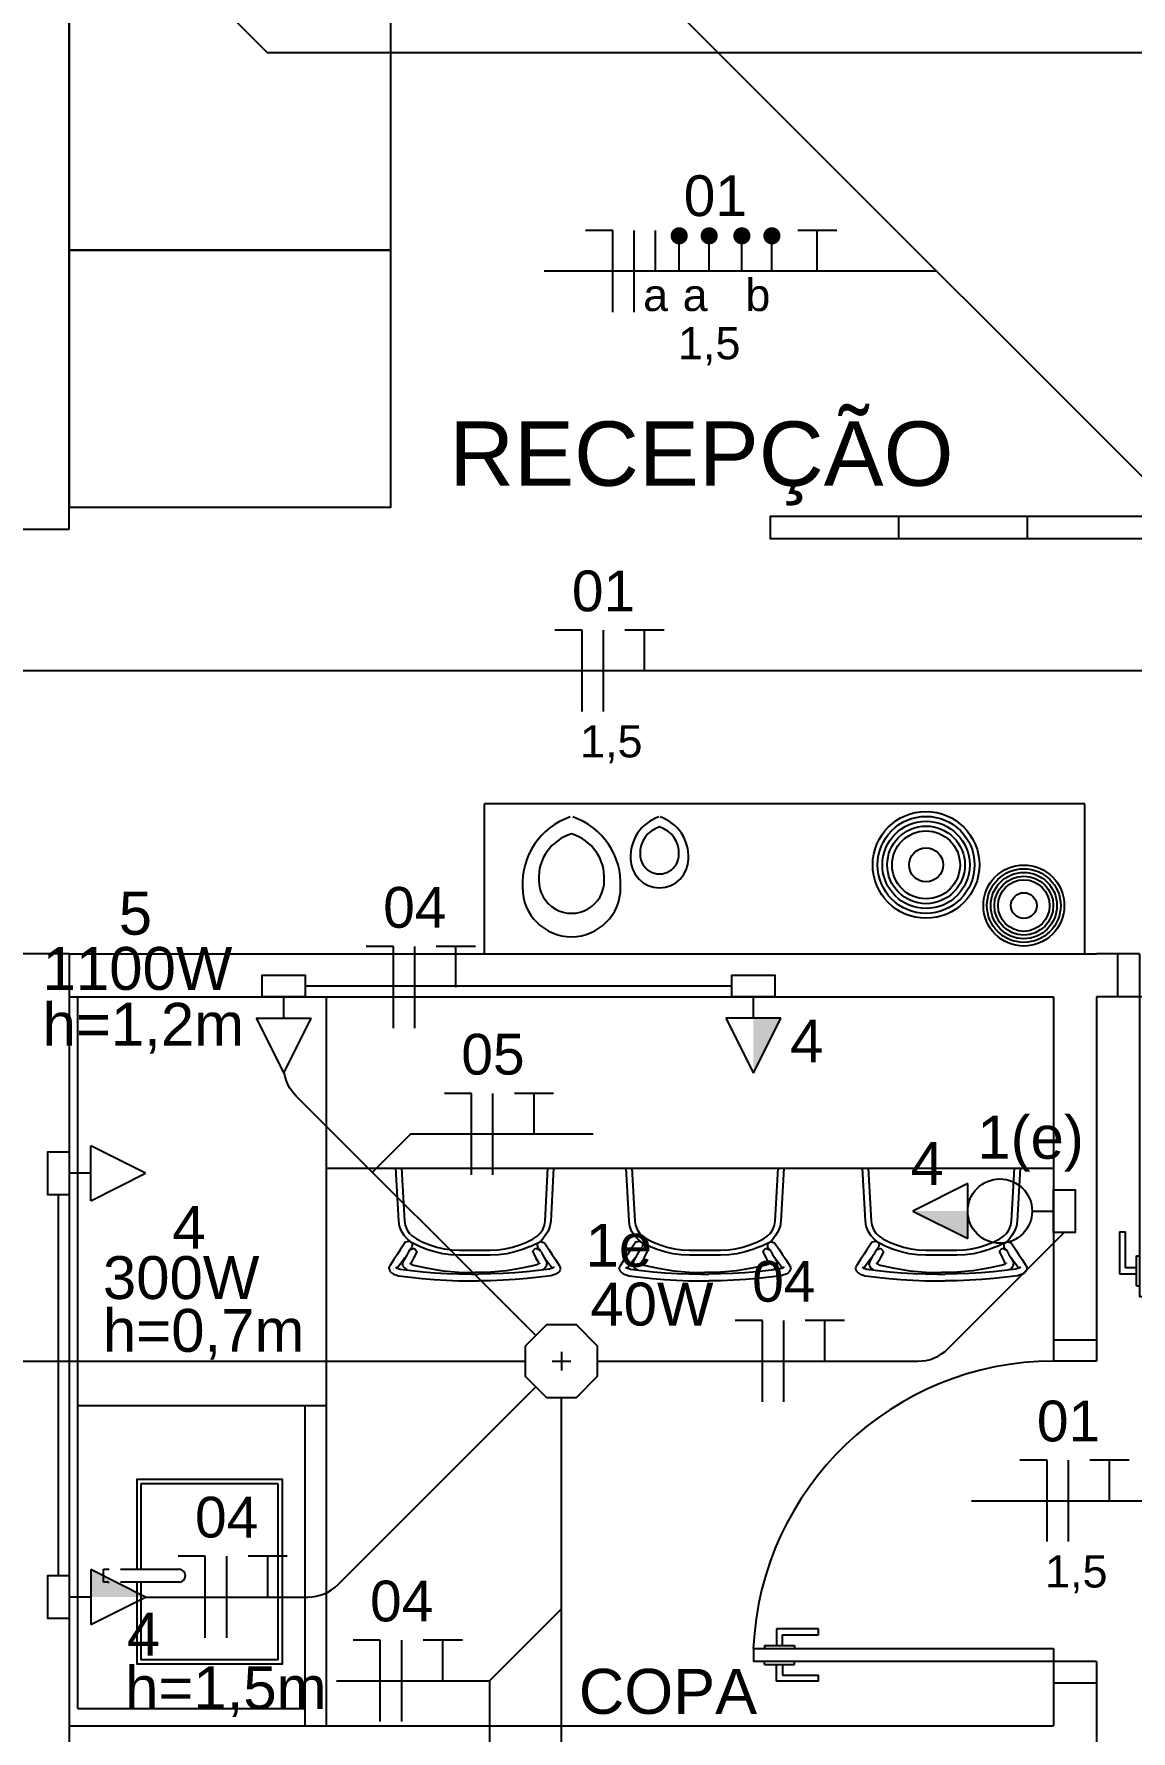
# Model space of a CAD drawing. Header units: millimetres. Extents: x 165 to 269, y 52 to 121.
# Drawn here: x 169.278 to 171.836, y 57.371 to 61.329 of the extents above; entities that cross this region are included whole.
import ezdxf
from ezdxf.enums import TextEntityAlignment as Align

# ---------------------------------------------------------------- set-up
doc = ezdxf.new("R2010")
doc.units = ezdxf.units.MM
for name, color, linetype in [('CONTAGEM', 30, 'Continuous'), ('ELETRODUTO_TETO', 2, 'Continuous'), ('FAM ARQUITETURA', 253, 'Continuous'), ('FAM-ARQUITETURA', 253, 'Continuous'), ('FIACAO', 1, 'Continuous'), ('INDICACAO_CIRCUITO', 2, 'Continuous'), ('INDICACAO_CIRCUITO_FIA', 10, 'Continuous'), ('INDICACAO_INTERRUPTOR_FIA', 10, 'Continuous'), ('INDICACAO_POTENCIA', 2, 'Continuous'), ('INTERRUPTORES', 86, 'Continuous'), ('LINHA DE CHAMADA', 1, 'Continuous'), ('LUMINÁRIAS', 86, 'Continuous'), ('TOMADAS ABNT', 10, 'Continuous')]:
    doc.layers.add(name, color=color, linetype=linetype)
doc.styles.add('ARIAL', font='arial.ttf')
doc.styles.add('FAM-ARIAL', font='arial.ttf')
doc.styles.add('Raag-arial', font='arial.ttf')
doc.styles.get("Standard").update_dxf_attribs({"font": 'arial.ttf'})

# ---------------------------------------------------------------- blocks, each defined once
blk = doc.blocks.new('A$C133811AD')
at = {"layer": 'FAM-ARQUITETURA'}
for p, q in [((0.7313, 1.4007), (0.7013, 1.4007)), ((0.7013, 0.7007), (0.7013, 1.4007)), ((0.7313, 1.4007), (0.7313, 0.7007)), ((0.6553, 1.3467), (0.6943, 1.3467)), ((0.6553, 1.2487), (0.6553, 1.3467)), ((0.6943, 1.3747), (0.6943, 1.3047)), ((0.6943, 1.3747), (0.7013, 1.3747)), ((0.7383, 1.3747), (0.7313, 1.3747)), ((0.7383, 1.3747), (0.7383, 1.3047)), ((0.7773, 1.3467), (0.7383, 1.3467)), ((0.7773, 1.2487), (0.7773, 1.3467)), ((0.6943, 1.3327), (0.6693, 1.3327)), ((0.6693, 1.3327), (0.6693, 1.2627)), ((0.7383, 1.3327), (0.7633, 1.3327)), ((0.7633, 1.3327), (0.7633, 1.2627)), ((0.6943, 1.3047), (0.7013, 1.3047)), ((0.7383, 1.3047), (0.7313, 1.3047)), ((0.6553, 1.2487), (0.6693, 1.2487)), ((0.6693, 1.2627), (0.6693, 1.2627)), ((0.6693, 1.2627), (0.6693, 1.2487)), ((0.7633, 1.2627), (0.7633, 1.2487)), ((0.7633, 1.2627), (0.7633, 1.2627)), ((0.7633, 1.2487), (0.7773, 1.2487)), ((0.7013, 0.7007), (0.6513, 0.7007)), ((0.7013, 0.6007), (0.7013, 0.7007)), ((0.7313, 0.7007), (0.7013, 0.7007)), ((1.4013, 0.6007), (1.4013, 0.7007)), ((1.4513, 0.7007), (1.4013, 0.7007)), ((0.7013, 0.6007), (0.6513, 0.6007)), ((1.4513, 0.6007), (1.4013, 0.6007))]:
    blk.add_line(p, q, dxfattribs=at)
blk.add_arc((0.7007, 0.7007), 0.7007, 0, 87.4911, dxfattribs=at)
blk = doc.blocks.new('FAM ARQUITETURA')
at = {"layer": 'FAM ARQUITETURA'}
for p, q in [((2.15, -3.28), (2.15, -1.99)), ((2, -3.28), (2.15, -3.28)), ((2.15, -4.27), (2, -4.27)), ((2.15, -4.27), (2, -4.27)), ((2.15, -4.27), (2.15, -6.17)), ((2.15, -4.27), (4.545, -4.27)), ((2.15, -4.37), (4.445, -4.37)), ((2.17, -4.37), (2.7286, -4.37)), ((4.445, -4.37), (4.445, -5.17)), ((4.545, -4.37), (4.545, -5.17)), ((4.595, -4.37), (4.545, -4.37)), ((2.9183, -4.8938), (2.9115, -4.77)), ((2.9248, -4.77), (2.9316, -4.8932)), ((3.2593, -4.8932), (3.2661, -4.77)), ((3.2794, -4.77), (3.2726, -4.8938)), ((3.4551, -4.8938), (3.4483, -4.77)), ((3.4615, -4.77), (3.4683, -4.8932)), ((3.7961, -4.8932), (3.8029, -4.77)), ((3.8162, -4.77), (3.8094, -4.8938)), ((4.0062, -4.8938), (3.9994, -4.77)), ((4.0127, -4.77), (4.0195, -4.8932)), ((4.3472, -4.8932), (4.354, -4.77)), ((4.3673, -4.77), (4.3605, -4.8938)), ((2.9202, -4.9054), (2.9183, -4.8938)), ((2.9245, -4.9166), (2.9202, -4.9054)), ((2.9316, -4.8932), (2.9332, -4.9031)), ((2.9332, -4.9031), (2.937, -4.9126)), ((3.2539, -4.9126), (3.2577, -4.9031)), ((3.2577, -4.9031), (3.2593, -4.8932)), ((3.2707, -4.9054), (3.2665, -4.9166)), ((3.2726, -4.8938), (3.2707, -4.9054)), ((3.4569, -4.9054), (3.4551, -4.8938)), ((3.4612, -4.9166), (3.4569, -4.9054)), ((3.4683, -4.8932), (3.47, -4.9031)), ((3.47, -4.9031), (3.4738, -4.9126)), ((3.7907, -4.9126), (3.7944, -4.9031)), ((3.7944, -4.9031), (3.7961, -4.8932)), ((3.8075, -4.9054), (3.8032, -4.9166)), ((3.8094, -4.8938), (3.8075, -4.9054)), ((4.0081, -4.9054), (4.0062, -4.8938)), ((4.0124, -4.9166), (4.0081, -4.9054)), ((4.0195, -4.8932), (4.0211, -4.9031)), ((4.0211, -4.9031), (4.0249, -4.9126)), ((4.3418, -4.9126), (4.3456, -4.9031)), ((4.3456, -4.9031), (4.3472, -4.8932)), ((4.3586, -4.9054), (4.3543, -4.9166)), ((4.3605, -4.8938), (4.3586, -4.9054)), ((2.9343, -4.9418), (2.9217, -4.9603)), ((2.931, -4.9269), (2.9245, -4.9166)), ((2.9396, -4.9359), (2.931, -4.9269)), ((2.9343, -4.9418), (2.9436, -4.9401)), ((2.937, -4.9126), (2.9428, -4.9212)), ((2.9497, -4.9438), (2.9396, -4.9359)), ((2.9428, -4.9212), (2.9504, -4.9287)), ((2.9436, -4.9401), (2.9505, -4.9461)), ((2.9505, -4.9461), (2.9487, -4.9544)), ((2.9664, -4.9522), (2.9497, -4.9438)), ((2.9504, -4.9287), (2.9593, -4.935)), ((2.9593, -4.935), (2.9746, -4.9426)), ((2.9746, -4.9426), (2.9906, -4.949)), ((3.2003, -4.949), (3.2163, -4.9426)), ((3.2163, -4.9426), (3.2317, -4.935)), ((3.2245, -4.9522), (3.2505, -4.9399)), ((3.2317, -4.935), (3.2406, -4.9287)), ((3.2406, -4.9287), (3.2481, -4.9212)), ((3.2416, -4.9464), (3.249, -4.9412)), ((3.2423, -4.9547), (3.2416, -4.9464)), ((3.2481, -4.9212), (3.2539, -4.9126)), ((3.249, -4.9412), (3.258, -4.9438)), ((3.2599, -4.9269), (3.2505, -4.9399)), ((3.258, -4.9438), (3.2693, -4.9603)), ((3.2665, -4.9166), (3.2599, -4.9269)), ((3.471, -4.9418), (3.4584, -4.9603)), ((3.4678, -4.9269), (3.4612, -4.9166)), ((3.4763, -4.9359), (3.4678, -4.9269)), ((3.471, -4.9418), (3.4804, -4.9401)), ((3.4738, -4.9126), (3.4796, -4.9212)), ((3.4865, -4.9438), (3.4763, -4.9359)), ((3.4796, -4.9212), (3.4871, -4.9287)), ((3.4804, -4.9401), (3.4872, -4.9461)), ((3.4872, -4.9461), (3.4854, -4.9544)), ((3.5032, -4.9522), (3.4865, -4.9438)), ((3.4871, -4.9287), (3.496, -4.935)), ((3.496, -4.935), (3.5113, -4.9426)), ((3.5113, -4.9426), (3.5274, -4.949)), ((3.7371, -4.949), (3.7531, -4.9426)), ((3.7531, -4.9426), (3.7684, -4.935)), ((3.7613, -4.9522), (3.7872, -4.9399)), ((3.7684, -4.935), (3.7773, -4.9287)), ((3.7773, -4.9287), (3.7849, -4.9212)), ((3.7784, -4.9464), (3.7858, -4.9412)), ((3.7791, -4.9547), (3.7784, -4.9464)), ((3.7849, -4.9212), (3.7907, -4.9126)), ((3.7858, -4.9412), (3.7947, -4.9438)), ((3.7967, -4.9269), (3.7872, -4.9399)), ((3.7947, -4.9438), (3.806, -4.9603)), ((3.8032, -4.9166), (3.7967, -4.9269)), ((4.0221, -4.9418), (4.0095, -4.9603)), ((4.0189, -4.9269), (4.0124, -4.9166)), ((4.0274, -4.9359), (4.0189, -4.9269)), ((4.0221, -4.9418), (4.0315, -4.9401)), ((4.0249, -4.9126), (4.0307, -4.9212)), ((4.0376, -4.9438), (4.0274, -4.9359)), ((4.0307, -4.9212), (4.0382, -4.9287)), ((4.0315, -4.9401), (4.0383, -4.9461)), ((4.0383, -4.9461), (4.0366, -4.9544)), ((4.0543, -4.9522), (4.0376, -4.9438)), ((4.0382, -4.9287), (4.0471, -4.935)), ((4.0471, -4.935), (4.0625, -4.9426)), ((4.0625, -4.9426), (4.0785, -4.949)), ((4.2882, -4.949), (4.3042, -4.9426)), ((4.3042, -4.9426), (4.3196, -4.935)), ((4.3124, -4.9522), (4.3383, -4.9399)), ((4.3196, -4.935), (4.3284, -4.9287)), ((4.3284, -4.9287), (4.336, -4.9212)), ((4.3295, -4.9464), (4.3369, -4.9412)), ((4.3302, -4.9547), (4.3295, -4.9464)), ((4.336, -4.9212), (4.3418, -4.9126)), ((4.3369, -4.9412), (4.3459, -4.9438)), ((4.3478, -4.9269), (4.3383, -4.9399)), ((4.3459, -4.9438), (4.3572, -4.9603)), ((4.3543, -4.9166), (4.3478, -4.9269)), ((2.9071, -4.9831), (2.8978, -4.9974)), ((2.9154, -4.9703), (2.9071, -4.9831)), ((2.9217, -4.9603), (2.9154, -4.9703)), ((2.932, -4.9799), (2.9227, -4.992)), ((2.9336, -4.9785), (2.9281, -4.9883)), ((2.9348, -4.9764), (2.932, -4.9799)), ((2.9378, -4.9711), (2.9336, -4.9785)), ((2.9411, -4.9649), (2.9378, -4.9711)), ((2.9415, -4.9642), (2.9411, -4.9649)), ((2.9415, -4.9642), (2.944, -4.9601)), ((2.944, -4.9601), (2.954, -4.9561)), ((2.9448, -4.959), (2.9487, -4.9544)), ((2.9494, -4.9856), (2.9454, -4.9926)), ((2.9537, -4.9779), (2.9494, -4.9856)), ((2.9572, -4.9715), (2.9537, -4.9779)), ((2.954, -4.9561), (2.9605, -4.9638)), ((2.9605, -4.9638), (2.9572, -4.9715)), ((2.9839, -4.9595), (2.9664, -4.9522)), ((3.0021, -4.9653), (2.9839, -4.9595)), ((2.9906, -4.949), (3.0073, -4.9541)), ((3.0208, -4.9695), (3.0021, -4.9653)), ((3.0073, -4.9541), (3.0243, -4.9578)), ((3.04, -4.972), (3.0208, -4.9695)), ((3.0243, -4.9578), (3.0417, -4.9601)), ((3.0593, -4.9729), (3.04, -4.972)), ((3.0417, -4.9601), (3.0593, -4.9611)), ((3.0593, -4.9611), (3.1317, -4.9611)), ((3.1317, -4.9729), (3.0593, -4.9729)), ((3.1317, -4.9611), (3.1492, -4.9601)), ((3.151, -4.972), (3.1317, -4.9729)), ((3.1492, -4.9601), (3.1666, -4.9578)), ((3.1701, -4.9695), (3.151, -4.972)), ((3.1666, -4.9578), (3.1837, -4.9541)), ((3.1888, -4.9653), (3.1701, -4.9695)), ((3.1837, -4.9541), (3.2003, -4.949)), ((3.207, -4.9595), (3.1888, -4.9653)), ((3.2245, -4.9522), (3.207, -4.9595)), ((3.2304, -4.9638), (3.237, -4.9561)), ((3.2304, -4.9638), (3.2338, -4.9715)), ((3.2338, -4.9715), (3.2372, -4.9779)), ((3.237, -4.9561), (3.2469, -4.9601)), ((3.2372, -4.9779), (3.2415, -4.9856)), ((3.2415, -4.9856), (3.2456, -4.9926)), ((3.2461, -4.959), (3.2423, -4.9547)), ((3.2494, -4.9642), (3.2469, -4.9601)), ((3.2494, -4.9642), (3.2499, -4.9649)), ((3.2499, -4.9649), (3.2532, -4.9711)), ((3.2532, -4.9711), (3.2573, -4.9785)), ((3.2562, -4.9764), (3.259, -4.9799)), ((3.2573, -4.9785), (3.2628, -4.9883)), ((3.259, -4.9799), (3.2682, -4.992)), ((3.2693, -4.9603), (3.2755, -4.9703)), ((3.2755, -4.9703), (3.2838, -4.9831)), ((3.2838, -4.9831), (3.2931, -4.9974)), ((3.4439, -4.9831), (3.4346, -4.9974)), ((3.4521, -4.9703), (3.4439, -4.9831)), ((3.4584, -4.9603), (3.4521, -4.9703)), ((3.4687, -4.9799), (3.4594, -4.992)), ((3.4704, -4.9785), (3.4649, -4.9883)), ((3.4715, -4.9764), (3.4687, -4.9799)), ((3.4745, -4.9711), (3.4704, -4.9785)), ((3.4778, -4.9649), (3.4745, -4.9711)), ((3.4783, -4.9642), (3.4778, -4.9649)), ((3.4783, -4.9642), (3.4808, -4.9601)), ((3.4808, -4.9601), (3.4907, -4.9561)), ((3.4816, -4.959), (3.4854, -4.9544)), ((3.4862, -4.9856), (3.4821, -4.9926)), ((3.4904, -4.9779), (3.4862, -4.9856)), ((3.4939, -4.9715), (3.4904, -4.9779)), ((3.4907, -4.9561), (3.4973, -4.9638)), ((3.4973, -4.9638), (3.4939, -4.9715)), ((3.5206, -4.9595), (3.5032, -4.9522)), ((3.5388, -4.9653), (3.5206, -4.9595)), ((3.5274, -4.949), (3.544, -4.9541)), ((3.5576, -4.9695), (3.5388, -4.9653)), ((3.544, -4.9541), (3.5611, -4.9578)), ((3.5767, -4.972), (3.5576, -4.9695)), ((3.5611, -4.9578), (3.5785, -4.9601)), ((3.596, -4.9729), (3.5767, -4.972)), ((3.5785, -4.9601), (3.596, -4.9611)), ((3.596, -4.9611), (3.6684, -4.9611)), ((3.6684, -4.9729), (3.596, -4.9729)), ((3.6684, -4.9611), (3.686, -4.9601)), ((3.6877, -4.972), (3.6684, -4.9729)), ((3.686, -4.9601), (3.7034, -4.9578)), ((3.7068, -4.9695), (3.6877, -4.972)), ((3.7034, -4.9578), (3.7204, -4.9541)), ((3.7256, -4.9653), (3.7068, -4.9695)), ((3.7204, -4.9541), (3.7371, -4.949)), ((3.7438, -4.9595), (3.7256, -4.9653)), ((3.7613, -4.9522), (3.7438, -4.9595)), ((3.7672, -4.9638), (3.7737, -4.9561)), ((3.7672, -4.9638), (3.7705, -4.9715)), ((3.7705, -4.9715), (3.774, -4.9779)), ((3.7737, -4.9561), (3.7836, -4.9601)), ((3.774, -4.9779), (3.7782, -4.9856)), ((3.7782, -4.9856), (3.7823, -4.9926)), ((3.7829, -4.959), (3.7791, -4.9547)), ((3.7862, -4.9642), (3.7836, -4.9601)), ((3.7862, -4.9642), (3.7866, -4.9649)), ((3.7866, -4.9649), (3.7899, -4.9711)), ((3.7899, -4.9711), (3.7941, -4.9785)), ((3.7929, -4.9764), (3.7957, -4.9799)), ((3.7941, -4.9785), (3.7996, -4.9883)), ((3.7957, -4.9799), (3.805, -4.992)), ((3.806, -4.9603), (3.8123, -4.9703)), ((3.8123, -4.9703), (3.8205, -4.9831)), ((3.8205, -4.9831), (3.8298, -4.9974)), ((3.995, -4.9831), (3.9857, -4.9974)), ((4.0033, -4.9703), (3.995, -4.9831)), ((4.0095, -4.9603), (4.0033, -4.9703)), ((4.0198, -4.9799), (4.0106, -4.992)), ((4.0215, -4.9785), (4.016, -4.9883)), ((4.0226, -4.9764), (4.0198, -4.9799)), ((4.0256, -4.9711), (4.0215, -4.9785)), ((4.0289, -4.9649), (4.0256, -4.9711)), ((4.0294, -4.9642), (4.0289, -4.9649)), ((4.0294, -4.9642), (4.0319, -4.9601)), ((4.0319, -4.9601), (4.0418, -4.9561)), ((4.0327, -4.959), (4.0366, -4.9544)), ((4.0373, -4.9856), (4.0332, -4.9926)), ((4.0416, -4.9779), (4.0373, -4.9856)), ((4.045, -4.9715), (4.0416, -4.9779)), ((4.0418, -4.9561), (4.0484, -4.9638)), ((4.0484, -4.9638), (4.045, -4.9715)), ((4.0718, -4.9595), (4.0543, -4.9522)), ((4.09, -4.9653), (4.0718, -4.9595)), ((4.0785, -4.949), (4.0951, -4.9541)), ((4.1087, -4.9695), (4.09, -4.9653)), ((4.0951, -4.9541), (4.1122, -4.9578)), ((4.1278, -4.972), (4.1087, -4.9695)), ((4.1122, -4.9578), (4.1296, -4.9601)), ((4.1471, -4.9729), (4.1278, -4.972)), ((4.1296, -4.9601), (4.1471, -4.9611)), ((4.1471, -4.9611), (4.2196, -4.9611)), ((4.2196, -4.9729), (4.1471, -4.9729)), ((4.2196, -4.9611), (4.2371, -4.9601)), ((4.2389, -4.972), (4.2196, -4.9729)), ((4.2371, -4.9601), (4.2545, -4.9578)), ((4.258, -4.9695), (4.2389, -4.972)), ((4.2545, -4.9578), (4.2715, -4.9541)), ((4.2767, -4.9653), (4.258, -4.9695)), ((4.2715, -4.9541), (4.2882, -4.949)), ((4.2949, -4.9595), (4.2767, -4.9653)), ((4.3124, -4.9522), (4.2949, -4.9595)), ((4.3183, -4.9638), (4.3248, -4.9561)), ((4.3183, -4.9638), (4.3217, -4.9715)), ((4.3217, -4.9715), (4.3251, -4.9779)), ((4.3248, -4.9561), (4.3348, -4.9601)), ((4.3251, -4.9779), (4.3294, -4.9856)), ((4.3294, -4.9856), (4.3334, -4.9926)), ((4.334, -4.959), (4.3302, -4.9547)), ((4.3373, -4.9642), (4.3348, -4.9601)), ((4.3373, -4.9642), (4.3377, -4.9649)), ((4.3377, -4.9649), (4.3411, -4.9711)), ((4.3411, -4.9711), (4.3452, -4.9785)), ((4.344, -4.9764), (4.3468, -4.9799)), ((4.3452, -4.9785), (4.3507, -4.9883)), ((4.3468, -4.9799), (4.3561, -4.992)), ((4.3572, -4.9603), (4.3634, -4.9703)), ((4.3634, -4.9703), (4.3717, -4.9831)), ((4.3717, -4.9831), (4.381, -4.9974)), ((2.8955, -5.0038), (2.8961, -5.001)), ((2.8955, -5.0038), (2.8963, -5.0068)), ((2.8969, -4.9985), (2.8961, -5.001)), ((2.8963, -5.0068), (2.8973, -5.0098)), ((2.8969, -4.9985), (2.8978, -4.9974)), ((2.8973, -5.0098), (2.9013, -5.0139)), ((2.9013, -5.0139), (2.9061, -5.0168)), ((2.9061, -5.0168), (2.9114, -5.0188)), ((2.9107, -4.9999), (2.9128, -5.0019)), ((2.9114, -5.0188), (2.9177, -5.0206)), ((2.9128, -5.0019), (2.9144, -5.0028)), ((2.9144, -5.0028), (2.9176, -5.004)), ((2.9227, -4.992), (2.9145, -5.0029)), ((2.9176, -5.004), (2.9215, -5.0051)), ((2.9177, -5.0206), (2.9453, -5.024)), ((2.9215, -5.0051), (2.9476, -5.0084)), ((2.9281, -4.9883), (2.9271, -4.9936)), ((2.9279, -4.9963), (2.9271, -4.9936)), ((2.9279, -4.9963), (2.9288, -4.999)), ((2.9288, -4.999), (2.9321, -5.0032)), ((2.9321, -5.0032), (2.9367, -5.0066)), ((2.9367, -5.0066), (2.9382, -5.0072)), ((2.9441, -4.9903), (2.9446, -4.9919)), ((2.9446, -4.9919), (2.945, -4.9923)), ((2.945, -4.9923), (2.9463, -4.9933)), ((2.9453, -5.024), (2.9729, -5.0271)), ((2.9463, -4.9933), (2.949, -4.9945)), ((2.9476, -5.0084), (2.9749, -5.0114)), ((2.949, -4.9945), (2.9528, -4.9958)), ((2.9528, -4.9958), (2.9863, -5.0034)), ((2.9749, -5.0114), (3.0024, -5.0138)), ((2.9863, -5.0034), (3.0217, -5.0092)), ((3.0024, -5.0138), (3.0303, -5.0155)), ((3.0217, -5.0092), (3.0583, -5.0127)), ((3.0303, -5.0155), (3.0584, -5.0166)), ((3.0583, -5.0127), (3.0955, -5.0135)), ((3.0584, -5.0166), (3.0867, -5.0169)), ((3.0867, -5.0169), (3.1043, -5.0169)), ((3.1327, -5.0127), (3.0955, -5.0135)), ((3.1325, -5.0166), (3.1043, -5.0169)), ((3.1606, -5.0155), (3.1325, -5.0166)), ((3.1692, -5.0092), (3.1327, -5.0127)), ((3.1885, -5.0138), (3.1606, -5.0155)), ((3.2047, -5.0034), (3.1692, -5.0092)), ((3.2161, -5.0114), (3.1885, -5.0138)), ((3.2381, -4.9958), (3.2047, -5.0034)), ((3.2433, -5.0084), (3.2161, -5.0114)), ((3.2456, -5.024), (3.218, -5.0271)), ((3.2419, -4.9945), (3.2381, -4.9958)), ((3.2447, -4.9933), (3.2419, -4.9945)), ((3.2694, -5.0051), (3.2433, -5.0084)), ((3.2459, -4.9923), (3.2447, -4.9933)), ((3.2732, -5.0206), (3.2456, -5.024)), ((3.2463, -4.9919), (3.2459, -4.9923)), ((3.2468, -4.9903), (3.2463, -4.9919)), ((3.2542, -5.0066), (3.2527, -5.0072)), ((3.2588, -5.0032), (3.2542, -5.0066)), ((3.2622, -4.999), (3.2588, -5.0032)), ((3.263, -4.9963), (3.2622, -4.999)), ((3.2628, -4.9883), (3.2638, -4.9936)), ((3.263, -4.9963), (3.2638, -4.9936)), ((3.2682, -4.992), (3.2764, -5.0029)), ((3.2734, -5.004), (3.2694, -5.0051)), ((3.2795, -5.0188), (3.2732, -5.0206)), ((3.2765, -5.0028), (3.2734, -5.004)), ((3.2781, -5.0019), (3.2765, -5.0028)), ((3.2803, -4.9999), (3.2781, -5.0019)), ((3.2848, -5.0168), (3.2795, -5.0188)), ((3.2896, -5.0139), (3.2848, -5.0168)), ((3.2936, -5.0098), (3.2896, -5.0139)), ((3.294, -4.9985), (3.2931, -4.9974)), ((3.2936, -5.0098), (3.2945, -5.0071)), ((3.294, -4.9985), (3.2948, -5.001)), ((3.2955, -5.0038), (3.2945, -5.0071)), ((3.2955, -5.0038), (3.2948, -5.001)), ((3.4322, -5.0038), (3.4329, -5.001)), ((3.4322, -5.0038), (3.4331, -5.0068)), ((3.4337, -4.9985), (3.4329, -5.001)), ((3.4331, -5.0068), (3.4341, -5.0098)), ((3.4337, -4.9985), (3.4346, -4.9974)), ((3.4341, -5.0098), (3.438, -5.0139)), ((3.438, -5.0139), (3.4428, -5.0168)), ((3.4428, -5.0168), (3.4482, -5.0188)), ((3.4474, -4.9999), (3.4496, -5.0019)), ((3.4482, -5.0188), (3.4544, -5.0206)), ((3.4496, -5.0019), (3.4512, -5.0028)), ((3.4512, -5.0028), (3.4543, -5.004)), ((3.4594, -4.992), (3.4513, -5.0029)), ((3.4543, -5.004), (3.4583, -5.0051)), ((3.4544, -5.0206), (3.4821, -5.024)), ((3.4583, -5.0051), (3.4844, -5.0084)), ((3.4649, -4.9883), (3.4639, -4.9936)), ((3.4647, -4.9963), (3.4639, -4.9936)), ((3.4647, -4.9963), (3.4655, -4.999)), ((3.4655, -4.999), (3.4689, -5.0032)), ((3.4689, -5.0032), (3.4735, -5.0066)), ((3.4735, -5.0066), (3.4749, -5.0072)), ((3.4809, -4.9903), (3.4814, -4.9919)), ((3.4814, -4.9919), (3.4817, -4.9923)), ((3.4817, -4.9923), (3.483, -4.9933)), ((3.4821, -5.024), (3.5097, -5.0271)), ((3.483, -4.9933), (3.4858, -4.9945)), ((3.4844, -5.0084), (3.5116, -5.0114)), ((3.4858, -4.9945), (3.4896, -4.9958)), ((3.4896, -4.9958), (3.523, -5.0034)), ((3.5116, -5.0114), (3.5392, -5.0138)), ((3.523, -5.0034), (3.5585, -5.0092)), ((3.5392, -5.0138), (3.5671, -5.0155)), ((3.5585, -5.0092), (3.595, -5.0127)), ((3.5671, -5.0155), (3.5952, -5.0166)), ((3.595, -5.0127), (3.6322, -5.0135)), ((3.5952, -5.0166), (3.6234, -5.0169)), ((3.6234, -5.0169), (3.641, -5.0169)), ((3.6694, -5.0127), (3.6322, -5.0135)), ((3.6693, -5.0166), (3.641, -5.0169)), ((3.6974, -5.0155), (3.6693, -5.0166)), ((3.706, -5.0092), (3.6694, -5.0127)), ((3.7252, -5.0138), (3.6974, -5.0155)), ((3.7414, -5.0034), (3.706, -5.0092)), ((3.7528, -5.0114), (3.7252, -5.0138)), ((3.7749, -4.9958), (3.7414, -5.0034)), ((3.78, -5.0084), (3.7528, -5.0114)), ((3.7824, -5.024), (3.7548, -5.0271)), ((3.7787, -4.9945), (3.7749, -4.9958)), ((3.7814, -4.9933), (3.7787, -4.9945)), ((3.8062, -5.0051), (3.78, -5.0084)), ((3.7827, -4.9923), (3.7814, -4.9933)), ((3.81, -5.0206), (3.7824, -5.024)), ((3.783, -4.9919), (3.7827, -4.9923)), ((3.7836, -4.9903), (3.783, -4.9919)), ((3.7909, -5.0066), (3.7895, -5.0072)), ((3.7955, -5.0032), (3.7909, -5.0066)), ((3.7989, -4.999), (3.7955, -5.0032)), ((3.7998, -4.9963), (3.7989, -4.999)), ((3.7996, -4.9883), (3.8005, -4.9936)), ((3.7998, -4.9963), (3.8005, -4.9936)), ((3.805, -4.992), (3.8131, -5.0029)), ((3.8101, -5.004), (3.8062, -5.0051)), ((3.8162, -5.0188), (3.81, -5.0206)), ((3.8133, -5.0028), (3.8101, -5.004)), ((3.8149, -5.0019), (3.8133, -5.0028)), ((3.817, -4.9999), (3.8149, -5.0019)), ((3.8216, -5.0168), (3.8162, -5.0188)), ((3.8264, -5.0139), (3.8216, -5.0168)), ((3.8303, -5.0098), (3.8264, -5.0139)), ((3.8308, -4.9985), (3.8298, -4.9974)), ((3.8303, -5.0098), (3.8313, -5.0071)), ((3.8308, -4.9985), (3.8315, -5.001)), ((3.8322, -5.0038), (3.8313, -5.0071)), ((3.8322, -5.0038), (3.8315, -5.001)), ((3.9834, -5.0038), (3.984, -5.001)), ((3.9834, -5.0038), (3.9842, -5.0068)), ((3.9848, -4.9985), (3.984, -5.001)), ((3.9842, -5.0068), (3.9852, -5.0098)), ((3.9848, -4.9985), (3.9857, -4.9974)), ((3.9852, -5.0098), (3.9892, -5.0139)), ((3.9892, -5.0139), (3.994, -5.0168)), ((3.994, -5.0168), (3.9993, -5.0188)), ((3.9985, -4.9999), (4.0007, -5.0019)), ((3.9993, -5.0188), (4.0056, -5.0206)), ((4.0007, -5.0019), (4.0023, -5.0028)), ((4.0023, -5.0028), (4.0054, -5.004)), ((4.0106, -4.992), (4.0024, -5.0029)), ((4.0054, -5.004), (4.0094, -5.0051)), ((4.0056, -5.0206), (4.0332, -5.024)), ((4.0094, -5.0051), (4.0355, -5.0084)), ((4.016, -4.9883), (4.015, -4.9936)), ((4.0158, -4.9963), (4.015, -4.9936)), ((4.0158, -4.9963), (4.0167, -4.999)), ((4.0167, -4.999), (4.02, -5.0032)), ((4.02, -5.0032), (4.0246, -5.0066)), ((4.0246, -5.0066), (4.0261, -5.0072)), ((4.032, -4.9903), (4.0325, -4.9919)), ((4.0325, -4.9919), (4.0329, -4.9923)), ((4.0329, -4.9923), (4.0342, -4.9933)), ((4.0332, -5.024), (4.0608, -5.0271)), ((4.0342, -4.9933), (4.0369, -4.9945)), ((4.0355, -5.0084), (4.0627, -5.0114)), ((4.0369, -4.9945), (4.0407, -4.9958)), ((4.0407, -4.9958), (4.0741, -5.0034)), ((4.0627, -5.0114), (4.0903, -5.0138)), ((4.0741, -5.0034), (4.1096, -5.0092)), ((4.0903, -5.0138), (4.1182, -5.0155)), ((4.1096, -5.0092), (4.1462, -5.0127)), ((4.1182, -5.0155), (4.1463, -5.0166)), ((4.1462, -5.0127), (4.1833, -5.0135)), ((4.1463, -5.0166), (4.1745, -5.0169)), ((4.1745, -5.0169), (4.1921, -5.0169)), ((4.2205, -5.0127), (4.1833, -5.0135)), ((4.2204, -5.0166), (4.1921, -5.0169)), ((4.2485, -5.0155), (4.2204, -5.0166)), ((4.2571, -5.0092), (4.2205, -5.0127)), ((4.2764, -5.0138), (4.2485, -5.0155)), ((4.2925, -5.0034), (4.2571, -5.0092)), ((4.304, -5.0114), (4.2764, -5.0138)), ((4.326, -4.9958), (4.2925, -5.0034)), ((4.3312, -5.0084), (4.304, -5.0114)), ((4.3335, -5.024), (4.3059, -5.0271)), ((4.3298, -4.9945), (4.326, -4.9958)), ((4.3325, -4.9933), (4.3298, -4.9945)), ((4.3573, -5.0051), (4.3312, -5.0084)), ((4.3338, -4.9923), (4.3325, -4.9933)), ((4.3611, -5.0206), (4.3335, -5.024)), ((4.3342, -4.9919), (4.3338, -4.9923)), ((4.3347, -4.9903), (4.3342, -4.9919)), ((4.3421, -5.0066), (4.3406, -5.0072)), ((4.3467, -5.0032), (4.3421, -5.0066)), ((4.35, -4.999), (4.3467, -5.0032)), ((4.3509, -4.9963), (4.35, -4.999)), ((4.3507, -4.9883), (4.3517, -4.9936)), ((4.3509, -4.9963), (4.3517, -4.9936)), ((4.3561, -4.992), (4.3643, -5.0029)), ((4.3613, -5.004), (4.3573, -5.0051)), ((4.3674, -5.0188), (4.3611, -5.0206)), ((4.3644, -5.0028), (4.3613, -5.004)), ((4.366, -5.0019), (4.3644, -5.0028)), ((4.3681, -4.9999), (4.366, -5.0019)), ((4.3727, -5.0168), (4.3674, -5.0188)), ((4.3775, -5.0139), (4.3727, -5.0168)), ((4.3815, -5.0098), (4.3775, -5.0139)), ((4.3819, -4.9985), (4.381, -4.9974)), ((4.3815, -5.0098), (4.3824, -5.0071)), ((4.3819, -4.9985), (4.3827, -5.001)), ((4.3833, -5.0038), (4.3824, -5.0071)), ((4.3833, -5.0038), (4.3827, -5.001)), ((2.9729, -5.0271), (3.001, -5.0295)), ((3.001, -5.0295), (3.0293, -5.0313)), ((3.0293, -5.0313), (3.0579, -5.0323)), ((3.0579, -5.0323), (3.0865, -5.0327)), ((3.0865, -5.0327), (3.1044, -5.0327)), ((3.133, -5.0323), (3.1044, -5.0327)), ((3.1616, -5.0313), (3.133, -5.0323)), ((3.19, -5.0295), (3.1616, -5.0313)), ((3.218, -5.0271), (3.19, -5.0295)), ((3.5097, -5.0271), (3.5377, -5.0295)), ((3.5377, -5.0295), (3.5661, -5.0313)), ((3.5661, -5.0313), (3.5947, -5.0323)), ((3.5947, -5.0323), (3.6233, -5.0327)), ((3.6233, -5.0327), (3.6411, -5.0327)), ((3.6698, -5.0323), (3.6411, -5.0327)), ((3.6984, -5.0313), (3.6698, -5.0323)), ((3.7267, -5.0295), (3.6984, -5.0313)), ((3.7548, -5.0271), (3.7267, -5.0295)), ((4.0608, -5.0271), (4.0888, -5.0295)), ((4.0888, -5.0295), (4.1172, -5.0313)), ((4.1172, -5.0313), (4.1458, -5.0323)), ((4.1458, -5.0323), (4.1744, -5.0327)), ((4.1744, -5.0327), (4.1923, -5.0327)), ((4.2209, -5.0323), (4.1923, -5.0327)), ((4.2495, -5.0313), (4.2209, -5.0323)), ((4.2778, -5.0295), (4.2495, -5.0313)), ((4.3059, -5.0271), (4.2778, -5.0295)), ((4.445, -5.17), (4.545, -5.17)), ((4.445, -5.17), (4.445, -5.22)), ((4.545, -5.17), (4.545, -5.22)), ((4.545, -5.22), (4.445, -5.22)), ((2.6372, -5.5061), (2.3172, -5.5061)), ((2.3172, -5.5061), (2.3172, -5.7053)), ((2.6372, -5.9161), (2.6372, -5.5061)), ((2.2297, -5.7353), (2.2297, -5.7053)), ((2.2297, -5.7053), (2.2398, -5.7053)), ((2.2398, -5.7353), (2.2297, -5.7353)), ((2.2398, -5.7053), (2.2431, -5.7053)), ((2.2398, -5.7353), (2.2427, -5.7353)), ((2.2693, -5.7053), (2.406, -5.7053)), ((2.2693, -5.7053), (2.3826, -5.7053)), ((2.406, -5.7353), (2.2693, -5.7353)), ((2.3826, -5.7353), (2.2693, -5.7353)), ((2.3172, -5.7353), (2.3172, -5.9161)), ((3.7989, -5.844), (3.7989, -5.883)), ((3.8969, -5.844), (3.7989, -5.844)), ((3.8969, -5.858), (3.8969, -5.844)), ((3.745, -5.89), (3.745, -5.92)), ((3.745, -5.89), (4.445, -5.89)), ((3.7709, -5.883), (3.7709, -5.89)), ((3.7709, -5.883), (3.8409, -5.883)), ((3.8129, -5.858), (3.8829, -5.858)), ((3.8129, -5.883), (3.8129, -5.858)), ((3.8409, -5.883), (3.8409, -5.89)), ((3.8829, -5.858), (3.8969, -5.858)), ((3.8829, -5.858), (3.8829, -5.858)), ((4.445, -5.89), (4.445, -5.92)), ((2.6372, -5.9167), (2.3172, -5.9167)), ((4.445, -5.92), (3.745, -5.92)), ((3.7709, -5.927), (3.7709, -5.92)), ((3.7709, -5.927), (3.8409, -5.927)), ((3.7989, -5.966), (3.7989, -5.927)), ((3.8129, -5.927), (3.8129, -5.952)), ((3.8409, -5.927), (3.8409, -5.92)), ((4.545, -5.92), (4.445, -5.92)), ((4.445, -5.92), (4.445, -5.97)), ((4.545, -5.92), (4.545, -5.97)), ((3.8969, -5.966), (3.7989, -5.966)), ((3.8129, -5.952), (3.8829, -5.952)), ((3.8829, -5.952), (3.8829, -5.952)), ((3.8829, -5.952), (3.8969, -5.952)), ((3.8969, -5.966), (3.8969, -5.952)), ((4.445, -5.97), (4.445, -6.07)), ((2.15, -6.07), (4.445, -6.07))]:
    blk.add_line(p, q, dxfattribs=at)
at = {"layer": 'FAM ARQUITETURA', "linetype": 'Continuous'}
for p, q in [((4.0844, -3.3014), (4.0844, -3.25)), ((4.3844, -3.3014), (4.3844, -3.25)), ((4.5179, -3.92), (3.1179, -3.92)), ((2.17, -6.03), (2.17, -4.37)), ((2.75, -6.07), (2.75, -4.37)), ((2.75, -4.77), (4.445, -4.77)), ((2.17, -5.3233), (2.75, -5.3233)), ((2.7, -6.07), (2.7, -5.3233))]:
    blk.add_line(p, q, dxfattribs=at)
for points in [[(2.15, -2.6288), (2.9, -2.6288), (2.9, -2.0288), (2.15, -2.0288)], [(2.15, -3.2288), (2.9, -3.2288), (2.9, -2.6288), (2.15, -2.6288)], [(4.68, -3.25), (3.7844, -3.25), (3.7844, -3.3014), (4.68, -3.3014)]]:
    blk.add_lwpolyline(points, close=True, dxfattribs=at)
for points in [[(3.1179, -4.27), (3.1179, -3.92)], [(4.5179, -4.27), (4.5179, -3.92)], [(2.17, -6.03), (2.7, -6.03)]]:
    blk.add_lwpolyline(points, dxfattribs=at)
at = {"layer": 'FAM ARQUITETURA'}
for points in [[(4.595, -4.27), (4.545, -4.27)], [(4.595, -4.37), (4.595, -4.27)], [(2.3072, -5.7353), (2.3072, -5.9261), (2.6472, -5.9261), (2.6472, -5.4961), (2.3072, -5.4961), (2.3072, -5.7053)], [(4.445, -5.97), (4.545, -5.97), (4.545, -6.22), (4.545, -7.08)]]:
    blk.add_lwpolyline(points, dxfattribs=at)
for centre, radius in [((4.1477, -4.0626), 0.1244), ((4.1477, -4.0626), 0.1131), ((4.1477, -4.0626), 0.1018), ((4.1477, -4.0626), 0.0905), ((4.1477, -4.0626), 0.0792), ((4.1477, -4.0626), 0.0396), ((4.3757, -4.1575), 0.0944), ((4.3757, -4.1575), 0.0859), ((4.3757, -4.1575), 0.0773), ((4.3757, -4.1575), 0.0687), ((4.3757, -4.1575), 0.0601), ((4.3757, -4.1575), 0.03)]:
    blk.add_circle(centre, radius, dxfattribs=at)
for centre, radius, start, end in [((3.3718, -4.1072), 0.1654, 108.9896, 182.9154), ((3.2703, -4.1072), 0.1654, 357.0846, 71.0104), ((3.5562, -4.0433), 0.0977, 108.9896, 182.9154), ((3.4962, -4.0433), 0.0977, 357.0846, 71.0104), ((3.3512, -4.0928), 0.1066, 106.4223, 183.0125), ((3.2909, -4.0928), 0.1066, 356.9875, 73.5777), ((3.544, -4.0347), 0.063, 106.4223, 183.0125), ((3.5084, -4.0347), 0.063, 356.9875, 73.5777), ((3.5262, -4.0482), 0.0676, 180, 0), ((3.5262, -4.0386), 0.0451, 179.297, 0.703), ((3.3211, -4.1156), 0.1145, 180, 0), ((3.3211, -4.0993), 0.0763, 179.297, 0.703), ((4.445, -5.9207), 0.7007, 90, 177.4911), ((2.406, -5.7203), 0.015, 270, 90)]:
    blk.add_arc(centre, radius, start, end, dxfattribs=at)
at = {"layer": 'FAM ARQUITETURA', "xscale": -1, "rotation": 180}
blk.add_blockref('A$C133811AD', (3.9437, -3.6693), dxfattribs=at)
blk = doc.blocks.new('*U61', base_point=(65.255, 17.0907))
at = {"layer": 'LUMINÁRIAS'}
blk.add_lwpolyline([(65.1705, 17.1257), (65.1705, 17.0557), (65.22, 17.0062), (65.29, 17.0062), (65.3395, 17.0557), (65.3395, 17.1257), (65.29, 17.1752), (65.22, 17.1752)], close=True, dxfattribs=at)
for points in [[(65.255, 17.1124), (65.255, 17.0689)], [(65.2332, 17.0907), (65.2767, 17.0907)]]:
    blk.add_lwpolyline(points, dxfattribs=at)
blk = doc.blocks.new('*U102', base_point=(65.5578, 18.4104))
blk.add_hatch(color=256).paths.add_polyline_path([(65.4938, 18.4604), (65.5578, 18.4604), (65.5578, 18.5884)])
for p, q in [((65.5578, 18.5884), (65.4938, 18.4604)), ((65.6218, 18.4604), (65.5578, 18.5884)), ((65.4938, 18.4604), (65.6218, 18.4604)), ((65.5578, 18.4604), (65.5578, 18.4104))]:
    blk.add_line(p, q)
blk.add_lwpolyline([(65.5078, 18.4104), (65.6078, 18.4104), (65.6078, 18.3604), (65.5078, 18.3604)], close=True)
blk = doc.blocks.new('*U103', base_point=(66.1192, 20.3823))
for p, q in [((66.1192, 20.5603), (66.0552, 20.4323)), ((66.1832, 20.4323), (66.1192, 20.5603)), ((66.1832, 20.4323), (66.0552, 20.4323)), ((66.1192, 20.4323), (66.1192, 20.3823))]:
    blk.add_line(p, q)
blk.add_lwpolyline([(66.0692, 20.3823), (66.1692, 20.3823), (66.1692, 20.3323), (66.0692, 20.3323)], close=True)
blk = doc.blocks.new('*U104', base_point=(65.1652, 19.2623))
for p, q in [((65.1652, 19.4403), (65.1012, 19.3123)), ((65.2292, 19.3123), (65.1652, 19.4403)), ((65.2292, 19.3123), (65.1012, 19.3123)), ((65.1652, 19.3123), (65.1652, 19.2623))]:
    blk.add_line(p, q)
blk.add_lwpolyline([(65.1152, 19.2623), (65.2152, 19.2623), (65.2152, 19.2123), (65.1152, 19.2123)], close=True)
blk = doc.blocks.new('*U105', base_point=(66.4029, 19.1377))
blk.add_hatch(color=256).paths.add_polyline_path([(66.3389, 19.1877), (66.4029, 19.1877), (66.4029, 19.3157)])
for p, q in [((66.4029, 19.3157), (66.3389, 19.1877)), ((66.4669, 19.1877), (66.4029, 19.3157)), ((66.3389, 19.1877), (66.4669, 19.1877)), ((66.4029, 19.1877), (66.4029, 19.1377))]:
    blk.add_line(p, q)
blk.add_lwpolyline([(66.3529, 19.1377), (66.4529, 19.1377), (66.4529, 19.0877), (66.3529, 19.0877)], close=True)
blk = doc.blocks.new('Interruptor emb 01 seção e tomada simples 2P T - 10A')
at = {"layer": 'TOMADAS ABNT'}
blk.add_hatch(color=256, dxfattribs=at).paths.add_polyline_path([(-0.064, 0.175), (0, 0.175), (0, 0.303)])
at = {"layer": 'INTERRUPTORES'}
blk.add_line((0, 0.025), (0, -0.025), dxfattribs=at)
blk.add_lwpolyline([(-0.05, -0.025), (0.05, -0.025), (0.05, -0.075), (-0.05, -0.075)], close=True, dxfattribs=at)
blk.add_circle((0, 0.1), 0.075, dxfattribs=at)
at = {"layer": 'TOMADAS ABNT'}
for p, q in [((0, 0.303), (-0.064, 0.175)), ((0.064, 0.175), (0, 0.303)), ((-0.064, 0.175), (0.064, 0.175))]:
    blk.add_line(p, q, dxfattribs=at)
blk = doc.blocks.new('*U36', base_point=(608.6702, 153.2931))
for p, q in [((608.6702, 153.4831), (608.5435, 153.4831)), ((608.6702, 153.1031), (608.6702, 153.4831))]:
    blk.add_line(p, q)
blk = doc.blocks.new('*U37', base_point=(635.9723, 148.7459))
at = {"linetype": 'Continuous'}
for p, q in [((636.0637, 148.9359), (635.8808, 148.9359)), ((635.9723, 148.7459), (635.9723, 148.9359))]:
    blk.add_line(p, q, dxfattribs=at)
blk = doc.blocks.new('*U38', base_point=(576.8177, 148.7459))
blk.add_line((576.8177, 148.5559), (576.8177, 148.9359))
blk = doc.blocks.new('NFT')
at = {"layer": 'FIACAO', "xscale": 0.5, "yscale": 0.5, "zscale": 0.5}
for name, p in [('*U36', (-0.05, 0)), ('*U38', (0, 0)), ('*U37', (0.0957, 0))]:
    blk.add_blockref(name, p, dxfattribs=at)
at = {"layer": 'CONTAGEM', "color": 1, "style": 'ARIAL'}
blk.add_attdef('SEÇÃO', text='', height=0.075, dxfattribs=at).set_placement((0.0181, -0.127), align=Align.TOP_CENTER)
at = {"layer": 'INDICACAO_CIRCUITO_FIA', "style": 'Raag-arial'}
blk.add_attdef('CIRCUITO', text='', height=0.095, dxfattribs=at).set_placement((0, 0.2338), align=Align.TOP_CENTER)
blk = doc.blocks.new('*U158', base_point=(608.6702, 153.2931))
for p, q in [((608.6702, 153.4831), (608.5435, 153.4831)), ((608.6702, 153.1031), (608.6702, 153.4831))]:
    blk.add_line(p, q)
blk = doc.blocks.new('*U159', base_point=(576.8177, 148.7459))
blk.add_line((576.8177, 148.5559), (576.8177, 148.9359))
blk = doc.blocks.new('*U160', base_point=(665.5495, 144.1988))
blk.add_line((665.5495, 144.1988), (665.5495, 144.3888))
blk = doc.blocks.new('*U161', base_point=(683.7509, 19.1529))
blk.add_line((683.7509, 19.1529), (683.7509, 19.3429))
at = {"const_width": 0.04}
blk.add_lwpolyline([(683.7309, 19.3185, 1), (683.7709, 19.3185, 1)], format="xyb", close=True, dxfattribs=at)
blk = doc.blocks.new('*U162', base_point=(683.7509, 19.1529))
blk.add_line((683.7509, 19.1529), (683.7509, 19.3429))
at = {"const_width": 0.04}
blk.add_lwpolyline([(683.7309, 19.3185, 1), (683.7709, 19.3185, 1)], format="xyb", close=True, dxfattribs=at)
blk = doc.blocks.new('*U163', base_point=(635.9723, 148.7459))
at = {"linetype": 'Continuous'}
for p, q in [((636.0637, 148.9359), (635.8808, 148.9359)), ((635.9723, 148.7459), (635.9723, 148.9359))]:
    blk.add_line(p, q, dxfattribs=at)
blk = doc.blocks.new('NFRPPT')
at = {"layer": 'FIACAO', "xscale": 0.5, "yscale": 0.5, "zscale": 0.5}
for name, p in [('*U158', (-0.225, 0)), ('*U159', (-0.175, 0)), ('*U160', (-0.125, 0)), ('*U161', (-0.07, 0)), ('*U162', (0, 0)), ('*U161', (0.0762, 0)), ('*U162', (0.1462, 0)), ('*U163', (0.252, 0))]:
    blk.add_blockref(name, p, dxfattribs=at)
at = {"layer": 'INDICACAO_CIRCUITO_FIA', "style": 'Raag-arial'}
blk.add_attdef('CIRCUITO', text='', height=0.095, dxfattribs=at).set_placement((0.0143, 0.2239), align=Align.TOP_CENTER)
at = {"layer": 'INDICACAO_INTERRUPTOR_FIA', "style": 'FAM-ARIAL'}
for tag, p in [('RETORNO', (-0.125, -0.0176)), ('RETORNO', (-0.0328, -0.0176)), ('RETORNO', (0.1135, -0.0176)), ('SEÇÃO', (0, -0.1301))]:
    blk.add_attdef(tag, text='', height=0.075, dxfattribs=at).set_placement(p, align=Align.TOP_CENTER)

msp = doc.modelspace()

# ---------------------------------------------------------------- linework, layer by layer
at = {"color": 1}
for points in [[(170.5822, 58.7631), (170.1564, 58.7631), (170.0675, 58.6741)], [(169.9833, 57.488), (170.3403, 57.488), (170.3403, 57.3085)]]:
    msp.add_lwpolyline(points, dxfattribs=at)
at = {"layer": 'ELETRODUTO_TETO'}
for points in [[(169.1062, 62.0009), (169.8217, 61.2854), (180.095, 61.2854, -0.414214), (180.195, 61.1854), (180.195, 58.6024, -0.198912), (180.1657, 58.5317), (179.7875, 58.1535)], [(172.2558, 59.9033), (170.6299, 61.5292, -0.198912), (170.6006, 61.5999), (170.6006, 61.729)], [(172.2311, 59.8435), (168.9815, 59.8435, 0.198912), (168.9108, 59.8142), (168.7751, 59.6785)], [(170.4483, 58.2933), (169.8899, 58.8517, -0.160734), (169.8617, 58.9077, -0.160734)], [(170.5926, 58.2335), (171.3392, 58.2335, 0.198912), (171.4099, 58.2628), (171.6806, 58.5335)], [(169.5386, 57.6835), (169.9167, 57.6835, 0.198912), (169.9874, 57.7128), (170.4483, 58.1738)], [(169.9028, 56.451), (170.4788, 57.0269, 0.198912), (170.5081, 57.0976), (170.5081, 58.149)]]:
    msp.add_lwpolyline(points, format="xyb", dxfattribs=at)
for points in [[(169.9106, 59.1085), (170.9056, 59.1085)], [(169.3356, 57.7335), (169.3356, 58.6217)], [(168.7051, 58.2335), (170.4236, 58.2335)]]:
    msp.add_lwpolyline(points, dxfattribs=at)
at = {"layer": 'LINHA DE CHAMADA'}
for points in [[(171.3841, 60.775), (170.4678, 60.775)], [(171.464, 57.9078), (172.3156, 57.9078)], [(170.3403, 57.488), (170.5081, 57.6559)]]:
    msp.add_lwpolyline(points, dxfattribs=at)

# ---------------------------------------------------------------- block references
at = {"rotation": 90}
msp.add_blockref('Interruptor emb 01 seção e tomada simples 2P T - 10A', (171.6306, 58.5835), dxfattribs=at)
at = {"layer": 'FAM ARQUITETURA'}
msp.add_blockref('FAM ARQUITETURA', (167.2106, 63.4535), dxfattribs=at)
at = {"layer": 'LINHA DE CHAMADA'}
ref = msp.add_blockref('NFRPPT', (170.8527, 60.775), dxfattribs=at)
ref.add_attrib('CIRCUITO', '01', dxfattribs={"layer": 'INDICACAO_CIRCUITO_FIA', "height": 0.095, "style": 'Raag-arial'}).set_placement((170.867, 60.9989), align=Align.TOP_CENTER)
ref.add_attrib('RETORNO', 'a', dxfattribs={"layer": 'INDICACAO_INTERRUPTOR_FIA', "height": 0.075, "style": 'FAM-ARIAL'}).set_placement((170.7278, 60.7574), align=Align.TOP_CENTER)
ref.add_attrib('RETORNO', 'a', dxfattribs={"layer": 'INDICACAO_INTERRUPTOR_FIA', "height": 0.075, "style": 'FAM-ARIAL'}).set_placement((170.8199, 60.7574), align=Align.TOP_CENTER)
ref.add_attrib('RETORNO', 'b', dxfattribs={"layer": 'INDICACAO_INTERRUPTOR_FIA', "height": 0.075, "style": 'FAM-ARIAL'}).set_placement((170.9662, 60.7574), align=Align.TOP_CENTER)
ref.add_attrib('SEÇÃO', '1,5', dxfattribs={"layer": 'INDICACAO_INTERRUPTOR_FIA', "height": 0.075, "style": 'FAM-ARIAL'}).set_placement((170.8527, 60.6449), align=Align.TOP_CENTER)
for p in [(170.6063, 59.8435), (171.6905, 57.9078)]:
    msp.add_blockref('NFT', p, dxfattribs=at).add_auto_attribs({'CIRCUITO': '01', 'SEÇÃO': '1,5'})
ref = msp.add_blockref('NFT', (170.1663, 59.1055), dxfattribs=at)
ref.add_attrib('CIRCUITO', '04', dxfattribs={"layer": 'INDICACAO_CIRCUITO_FIA', "height": 0.095, "style": 'Raag-arial'}).set_placement((170.1663, 59.3393), align=Align.TOP_CENTER)
ref = msp.add_blockref('NFT', (170.3485, 58.7631), dxfattribs=at)
ref.add_attrib('CIRCUITO', '05', dxfattribs={"layer": 'INDICACAO_CIRCUITO_FIA', "height": 0.095, "style": 'Raag-arial'}).set_placement((170.3485, 58.9969), align=Align.TOP_CENTER)
ref = msp.add_blockref('NFT', (171.0267, 58.2335), dxfattribs=at)
ref.add_attrib('CIRCUITO', '04', dxfattribs={"layer": 'INDICACAO_CIRCUITO_FIA', "height": 0.095, "style": 'Raag-arial'}).set_placement((171.0267, 58.4673), align=Align.TOP_CENTER)
ref = msp.add_blockref('NFT', (169.7276, 57.6835), dxfattribs=at)
ref.add_attrib('CIRCUITO', '04', dxfattribs={"layer": 'INDICACAO_CIRCUITO_FIA', "height": 0.095, "style": 'Raag-arial'}).set_placement((169.7276, 57.9173), align=Align.TOP_CENTER)
ref = msp.add_blockref('NFT', (170.1357, 57.488), dxfattribs=at)
ref.add_attrib('CIRCUITO', '04', dxfattribs={"layer": 'INDICACAO_CIRCUITO_FIA', "height": 0.095, "style": 'Raag-arial'}).set_placement((170.1357, 57.7218), align=Align.TOP_CENTER)
at = {"layer": 'LUMINÁRIAS'}
msp.add_blockref('*U61', (170.5081, 58.2335), dxfattribs=at)
at = {"layer": 'TOMADAS ABNT'}
for name, p, rotation in [('*U103', (169.8606, 59.0835), 180), ('*U102', (170.9556, 59.0835), 180), ('*U104', (169.3606, 58.6717), 270), ('*U105', (169.3606, 57.6835), 270)]:
    msp.add_blockref(name, p, dxfattribs=dict(at, rotation=rotation))

# ---------------------------------------------------------------- texts
at = {"layer": 'FAM ARQUITETURA'}
msp.add_text('    RECEPÇÃO', height=0.15, dxfattribs=at).set_placement((170.0136, 60.2749))
at = {"layer": 'FAM ARQUITETURA', "insert": (170.3857, 57.5161), "char_height": 0.105, "attachment_point": 1}
msp.add_mtext_dynamic_manual_height_columns('    COPA', width=2.72651, gutter_width=12.5, heights=[0], dxfattribs=at)
at = {"layer": 'INDICACAO_CIRCUITO', "style": 'FAM-ARIAL'}
for s, p in [('5', (169.476, 59.2281)), ('4', (171.0412, 58.9301)), ('1(e)', (171.4778, 58.7057)), ('4', (171.322, 58.6447)), ('4', (169.6008, 58.4958)), ('1e', (170.5643, 58.4538)), ('4', (169.495, 57.547))]:
    msp.add_text(s, height=0.1, dxfattribs=at).set_placement(p)
at = {"layer": 'INDICACAO_POTENCIA', "style": 'FAM-ARIAL'}
for s, p in [('1100W', (169.2984, 59.0994)), ('h=1,2m', (169.2984, 58.9692)), ('300W', (169.439, 58.3785)), ('h=0,7m', (169.439, 58.2554)), ('h=1,5m', (169.4907, 57.4221))]:
    msp.add_text(s, height=0.1, dxfattribs=at).set_placement(p)
msp.add_text('40W', height=0.1, dxfattribs=at).set_placement((170.7191, 58.3167), align=Align.CENTER)

doc.saveas('drawing.dxf')
